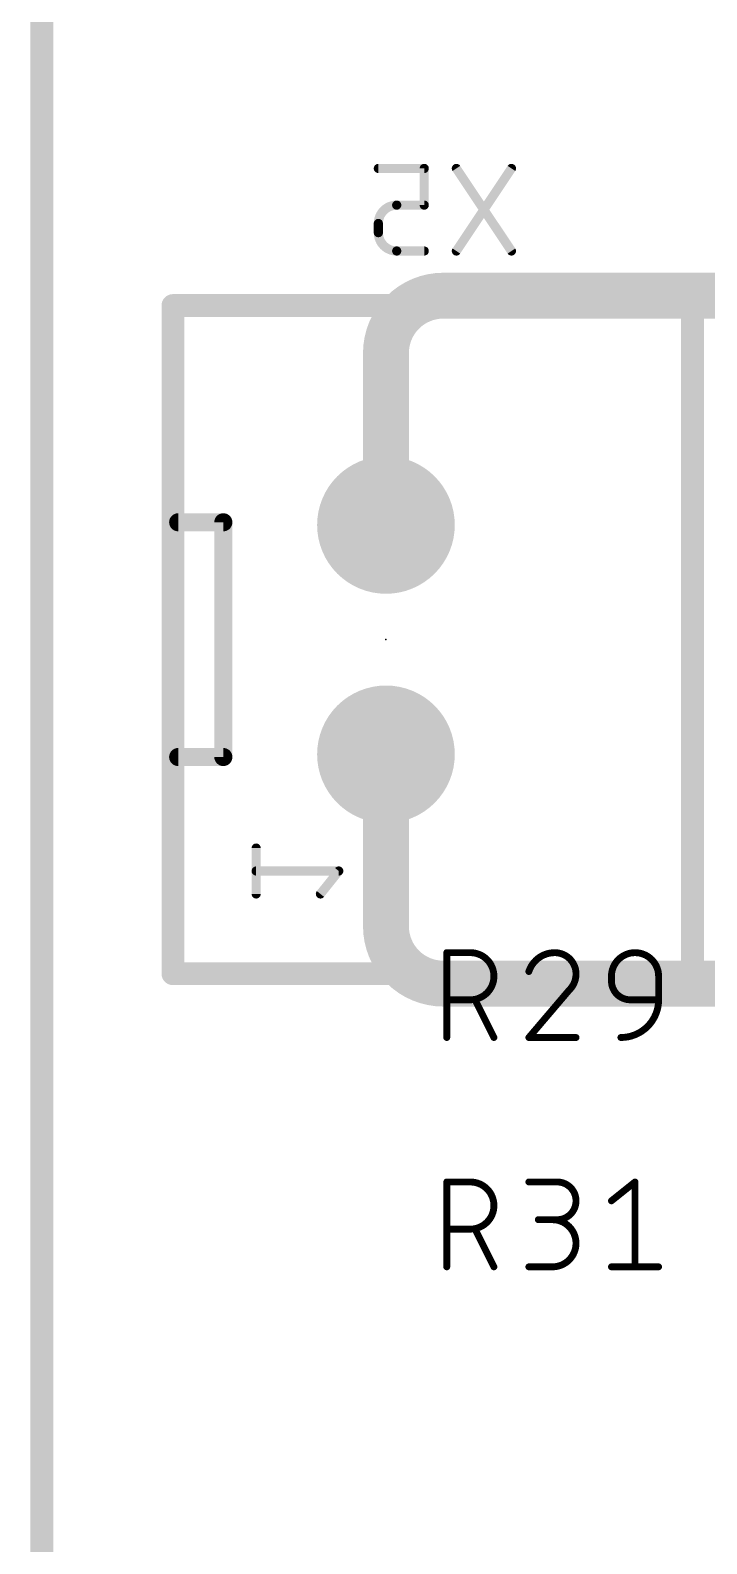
# Model space of a CAD drawing. Extents: x -10 to 79, y 9 to 113.
# Drawn here: x -10.29 to -2.8, y 40.79 to 57.55 of the extents above; entities that cross this region are included whole.
import ezdxf

# ---------------------------------------------------------------- set-up
doc = ezdxf.new("R2010")
doc.units = 0
for name, color, linetype in [('1', 12, 'CONTINUOUS'), ('16', 132, 'CONTINUOUS'), ('17', 110, 'CONTINUOUS'), ('20', 31, 'CONTINUOUS'), ('22', 253, 'CONTINUOUS'), ('24', 53, 'CONTINUOUS'), ('25', 253, 'CONTINUOUS'), ('26', 253, 'CONTINUOUS'), ('52', 253, 'CONTINUOUS')]:
    doc.layers.add(name, color=color, linetype=linetype)

# ---------------------------------------------------------------- blocks, each defined once
blk = doc.blocks.new('ROUNDP')
at = {"const_width": 0.5}
blk.add_lwpolyline([(0, -0.25, 1), (0, 0.25, 1), (0, -0.25)], format="xyb", dxfattribs=at)

msp = doc.modelspace()

# ---------------------------------------------------------------- linework, layer by layer
at = {"layer": '1'}
for points, const_width in [([(-10.16, 22.86), (-10.16, 113.03)], 0.254), ([(-2.12, 54.61), (-5.715, 54.61)], 0.508), ([(-6.35, 53.975), (-6.35, 52.07)], 0.508), ([(-6.35, 47.625), (-6.35, 49.53)], 0.508), ([(-2.12, 46.99), (-5.715, 46.99)], 0.508)]:
    msp.add_lwpolyline(points, dxfattribs=dict(at, const_width=const_width))
for points, const_width in [([(-5.715, 54.61, 0.4142), (-6.35, 53.975)], 0.508), ([(-5.715, 54.737, 1), (-5.715, 54.483)], 0.254), ([(-5.715, 54.483, 1), (-5.715, 54.737)], 0.254), ([(-6.223, 53.975, 1), (-6.477, 53.975)], 0.254), ([(-6.477, 53.975, 1), (-6.223, 53.975)], 0.254), ([(-6.477, 52.07, 1), (-6.223, 52.07)], 0.254), ([(-6.223, 49.53, 1), (-6.477, 49.53)], 0.254), ([(-6.35, 47.625, 0.4142), (-5.715, 46.99)], 0.508), ([(-6.223, 47.625, 1), (-6.477, 47.625)], 0.254), ([(-6.477, 47.625, 1), (-6.223, 47.625)], 0.254), ([(-5.715, 47.117, 1), (-5.715, 46.863)], 0.254), ([(-5.715, 46.863, 1), (-5.715, 47.117)], 0.254)]:
    msp.add_lwpolyline(points, format="xyb", dxfattribs=dict(at, const_width=const_width))
at = {"layer": '16', "const_width": 0.254}
msp.add_lwpolyline([(-10.16, 22.86), (-10.16, 113.03)], dxfattribs=at)
at = {"layer": '20', "const_width": 0.254}
msp.add_lwpolyline([(-10.16, 22.86), (-10.16, 113.03)], dxfattribs=at)
at = {"layer": '22'}
for points, const_width in [([(-8.7075, 54.5), (-2.9575, 54.5)], 0.254), ([(-8.7075, 47.1), (-8.7075, 54.5)], 0.254), ([(-2.9575, 54.5), (-2.9575, 47.1)], 0.254), ([(-8.65, 52.1), (-8.15, 52.1)], 0.2), ([(-8.15, 49.5), (-8.15, 52.1)], 0.2), ([(-8.65, 49.5), (-8.15, 49.5)], 0.2), ([(-2.9575, 47.1), (-8.7075, 47.1)], 0.254)]:
    msp.add_lwpolyline(points, dxfattribs=dict(at, const_width=const_width))
for points, const_width in [([(-8.7075, 54.5635, 1), (-8.7075, 54.4365)], 0.127), ([(-8.644, 54.5, 1), (-8.771, 54.5)], 0.127), ([(-2.894, 54.5, 1), (-3.021, 54.5)], 0.127), ([(-2.9575, 54.4365, 1), (-2.9575, 54.5635)], 0.127), ([(-8.65, 52.15, 1), (-8.65, 52.05)], 0.1), ([(-8.1, 52.1, 1), (-8.2, 52.1)], 0.1), ([(-8.15, 52.05, 1), (-8.15, 52.15)], 0.1), ([(-8.65, 49.55, 1), (-8.65, 49.45)], 0.1), ([(-8.2, 49.5, 1), (-8.1, 49.5)], 0.1), ([(-8.15, 49.45, 1), (-8.15, 49.55)], 0.1), ([(-8.7075, 47.1635, 1), (-8.7075, 47.0365)], 0.127), ([(-8.771, 47.1, 1), (-8.644, 47.1)], 0.127), ([(-3.021, 47.1, 1), (-2.894, 47.1)], 0.127), ([(-2.9575, 47.0365, 1), (-2.9575, 47.1635)], 0.127)]:
    msp.add_lwpolyline(points, format="xyb", dxfattribs=dict(at, const_width=const_width))
at = {"layer": '24'}
msp.add_point((-6.35, 50.8), dxfattribs=at)
at = {"layer": '25', "const_width": 0.0762}
for points in [[(-5.6769, 46.3931), (-5.6769, 47.3329)], [(-5.6769, 47.3329), (-5.4158, 47.3329)], [(-3.8538, 47.0196), (-3.8538, 47.0718)], [(-3.3317, 47.0718), (-3.3317, 46.8108)], [(-4.3244, 46.9152), (-4.7682, 46.3931)], [(-5.4158, 46.8108), (-5.6769, 46.8108)], [(-5.1548, 46.3931), (-5.3636, 46.8108)], [(-3.3317, 46.8108), (-3.645, 46.8108)], [(-4.7682, 46.3931), (-4.2461, 46.3931)], [(-5.6769, 43.8531), (-5.6769, 44.7929)], [(-5.6769, 44.7929), (-5.4158, 44.7929)], [(-4.7682, 44.7929), (-4.4549, 44.7929)], [(-3.8538, 44.5841), (-3.5928, 44.7929)], [(-3.5928, 44.7929), (-3.5928, 43.8531)], [(-5.4158, 44.2708), (-5.6769, 44.2708)], [(-5.1548, 43.8531), (-5.3636, 44.2708)], [(-4.4549, 44.3752), (-4.6638, 44.3752)], [(-4.7682, 43.8531), (-4.5072, 43.8531)], [(-3.8538, 43.8531), (-3.3317, 43.8531)]]:
    msp.add_lwpolyline(points, dxfattribs=at)
at = {"layer": '25'}
for points, const_width in [([(-5.6769, 47.352, 1), (-5.6769, 47.3139)], 0.0381), ([(-5.6578, 47.3329, 1), (-5.6959, 47.3329)], 0.0381), ([(-5.4158, 46.8108, 1), (-5.4158, 47.3329)], 0.0762), ([(-5.4158, 47.352, 1), (-5.4158, 47.3139)], 0.0381), ([(-5.4158, 47.3139, 1), (-5.4158, 47.352)], 0.0381), ([(-4.4811, 47.3329, 0.3252), (-4.7682, 47.1241)], 0.0762), ([(-4.2461, 47.098, 0.4142), (-4.4811, 47.3329)], 0.0762), ([(-4.4811, 47.352, 1), (-4.4811, 47.3139)], 0.0381), ([(-4.4811, 47.3139, 1), (-4.481, 47.3519)], 0.0381), ([(-3.3317, 47.0718, 1), (-3.8538, 47.0718)], 0.0762), ([(-4.7863, 47.1299, 1), (-4.7501, 47.1182)], 0.0381), ([(-4.3244, 46.9152, 0.2053), (-4.2461, 47.098)], 0.0762), ([(-4.2652, 47.098, 1), (-4.2271, 47.098)], 0.0381), ([(-4.2271, 47.0979, 1), (-4.2651, 47.098)], 0.0381), ([(-3.8348, 47.0718, 1), (-3.8729, 47.0718)], 0.0381), ([(-3.3127, 47.0718, 1), (-3.3508, 47.0718)], 0.0381), ([(-4.3376, 46.929, 1), (-4.3113, 46.9014)], 0.0381), ([(-4.3099, 46.9029, 1), (-4.3389, 46.9275)], 0.0381), ([(-3.8729, 47.0718, 1), (-3.8348, 47.0718)], 0.0381), ([(-3.8348, 47.0196, 1), (-3.8729, 47.0196)], 0.0381), ([(-3.8729, 47.0196, 1), (-3.8348, 47.0196)], 0.0381), ([(-3.8538, 47.0196, 0.4142), (-3.645, 46.8108)], 0.0762), ([(-3.3508, 47.0718, 1), (-3.3127, 47.0718)], 0.0381), ([(-5.6769, 46.8298, 1), (-5.6769, 46.7917)], 0.0381), ([(-5.4158, 46.8298, 1), (-5.4158, 46.7917)], 0.0381), ([(-5.4158, 46.7917, 1), (-5.4158, 46.8298)], 0.0381), ([(-5.3466, 46.8193, 1), (-5.3807, 46.8023)], 0.0381), ([(-3.7494, 46.3931, 0.4142), (-3.3317, 46.8108)], 0.0762), ([(-3.645, 46.8298, 1), (-3.645, 46.7917)], 0.0381), ([(-3.645, 46.7917, 1), (-3.645, 46.8298)], 0.0381), ([(-3.3127, 46.8108, 1), (-3.3508, 46.8108)], 0.0381), ([(-3.3508, 46.8108, 1), (-3.3127, 46.8108)], 0.0381), ([(-3.3317, 46.7917, 1), (-3.3317, 46.8298)], 0.0381), ([(-5.6959, 46.3931, 1), (-5.6578, 46.3931)], 0.0381), ([(-5.1718, 46.3846, 1), (-5.1378, 46.4016)], 0.0381), ([(-4.7682, 46.4122, 1), (-4.7682, 46.3741)], 0.0381), ([(-4.7827, 46.4054, 1), (-4.7537, 46.3808)], 0.0381), ([(-4.2461, 46.3741, 1), (-4.2461, 46.4122)], 0.0381), ([(-3.7494, 46.4122, 1), (-3.7494, 46.3741)], 0.0381), ([(-5.6769, 44.812, 1), (-5.6769, 44.7739)], 0.0381), ([(-5.6578, 44.7929, 1), (-5.6959, 44.7929)], 0.0381), ([(-5.4158, 44.2708, 1), (-5.4158, 44.7929)], 0.0762), ([(-5.4158, 44.812, 1), (-5.4158, 44.7739)], 0.0381), ([(-5.4158, 44.7739, 1), (-5.4158, 44.812)], 0.0381), ([(-4.7682, 44.812, 1), (-4.7682, 44.7739)], 0.0381), ([(-4.4549, 44.3752, 1), (-4.4549, 44.7929)], 0.0762), ([(-4.4549, 44.812, 1), (-4.4549, 44.7739)], 0.0381), ([(-4.4549, 44.7739, 1), (-4.4549, 44.812)], 0.0381), ([(-3.5737, 44.7929, 1), (-3.6118, 44.7929)], 0.0381), ([(-3.5809, 44.778, 1), (-3.6047, 44.8078)], 0.0381), ([(-3.8657, 44.5989, 1), (-3.8419, 44.5692)], 0.0381), ([(-5.6769, 44.2898, 1), (-5.6769, 44.2517)], 0.0381), ([(-5.4158, 44.2898, 1), (-5.4158, 44.2517)], 0.0381), ([(-5.4158, 44.2517, 1), (-5.4158, 44.2898)], 0.0381), ([(-5.3466, 44.2793, 1), (-5.3807, 44.2623)], 0.0381), ([(-4.6638, 44.3943, 1), (-4.6638, 44.3562)], 0.0381), ([(-4.5072, 44.3943, 1), (-4.5072, 44.3562)], 0.0381), ([(-4.5072, 43.8531, 1), (-4.5072, 44.3752)], 0.0762), ([(-4.4549, 44.3943, 1), (-4.4549, 44.3562)], 0.0381), ([(-4.4549, 44.3562, 1), (-4.4549, 44.3943)], 0.0381), ([(-5.6959, 43.8531, 1), (-5.6578, 43.8531)], 0.0381), ([(-5.1718, 43.8446, 1), (-5.1378, 43.8616)], 0.0381), ([(-4.7682, 43.8722, 1), (-4.7682, 43.8341)], 0.0381), ([(-4.5072, 43.8722, 1), (-4.5072, 43.8341)], 0.0381), ([(-4.5072, 43.8341, 1), (-4.5072, 43.8722)], 0.0381), ([(-3.8538, 43.8722, 1), (-3.8538, 43.8341)], 0.0381), ([(-3.6118, 43.8531, 1), (-3.5737, 43.8531)], 0.0381), ([(-3.3317, 43.8341, 1), (-3.3317, 43.8722)], 0.0381)]:
    msp.add_lwpolyline(points, format="xyb", dxfattribs=dict(at, const_width=const_width))
at = {"layer": '26', "const_width": 0.1016}
for points in [[(-5.9262, 56.0192), (-6.4342, 56.0192)], [(-5.9262, 55.6128), (-5.9262, 56.0192)], [(-4.961, 55.1048), (-5.5706, 56.0192)], [(-4.961, 56.0192), (-5.5706, 55.1048)], [(-6.231, 55.6128), (-5.9262, 55.6128)], [(-6.4342, 55.308), (-6.4342, 55.4096)], [(-5.9262, 55.1048), (-6.231, 55.1048)]]:
    msp.add_lwpolyline(points, dxfattribs=at)
at = {"layer": '26'}
for points, const_width in [([(-6.4342, 56.0446, 1), (-6.4342, 55.9938)], 0.0508), ([(-5.9008, 56.0192, 1), (-5.9516, 56.0192)], 0.0508), ([(-5.9262, 55.9938, 1), (-5.9262, 56.0446)], 0.0508), ([(-5.5495, 56.0333, 1), (-5.5917, 56.0051)], 0.0508), ([(-4.9399, 56.0051, 1), (-4.9821, 56.0333)], 0.0508), ([(-6.231, 55.6128, 0.4142), (-6.4342, 55.4096)], 0.1016), ([(-6.231, 55.6382, 1), (-6.231, 55.5874)], 0.0508), ([(-6.231, 55.5874, 1), (-6.231, 55.6382)], 0.0508), ([(-5.9262, 55.5874, 1), (-5.9262, 55.6382)], 0.0508), ([(-5.9516, 55.6128, 1), (-5.9008, 55.6128)], 0.0508), ([(-6.4088, 55.4096, 1), (-6.4596, 55.4096)], 0.0508), ([(-6.4596, 55.4096, 1), (-6.4088, 55.4096)], 0.0508), ([(-6.4342, 55.308, 0.4142), (-6.231, 55.1048)], 0.1016), ([(-6.4088, 55.308, 1), (-6.4596, 55.308)], 0.0508), ([(-6.4596, 55.308, 1), (-6.4088, 55.308)], 0.0508), ([(-6.231, 55.1302, 1), (-6.231, 55.0794)], 0.0508), ([(-6.231, 55.0794, 1), (-6.231, 55.1302)], 0.0508), ([(-5.9262, 55.0794, 1), (-5.9262, 55.1302)], 0.0508), ([(-5.5917, 55.1189, 1), (-5.5495, 55.0907)], 0.0508), ([(-4.9821, 55.0907, 1), (-4.9399, 55.1189)], 0.0508)]:
    msp.add_lwpolyline(points, format="xyb", dxfattribs=dict(at, const_width=const_width))
at = {"layer": '52', "const_width": 0.1016}
for points in [[(-7.7867, 47.9833), (-7.7867, 48.4913)], [(-6.8723, 48.2373), (-7.7867, 48.2373)], [(-7.0755, 47.9833), (-6.8723, 48.2373)]]:
    msp.add_lwpolyline(points, dxfattribs=at)
at = {"layer": '52', "const_width": 0.0508}
for points in [[(-7.7613, 48.4913, 1), (-7.8121, 48.4913)], [(-7.7867, 48.2627, 1), (-7.7867, 48.2119)], [(-6.8525, 48.2214, 1), (-6.8921, 48.2532)], [(-6.8723, 48.2119, 1), (-6.8723, 48.2627)], [(-7.8121, 47.9833, 1), (-7.7613, 47.9833)], [(-7.0953, 47.9992, 1), (-7.0557, 47.9674)]]:
    msp.add_lwpolyline(points, format="xyb", dxfattribs=at)

# ---------------------------------------------------------------- block references
at = {"layer": '17', "xscale": 1.524, "yscale": 1.524}
for p in [(-6.35, 52.07), (-6.35, 52.07), (-6.35, 49.53), (-6.35, 49.53)]:
    msp.add_blockref('ROUNDP', p, dxfattribs=at)

doc.saveas('drawing.dxf')
